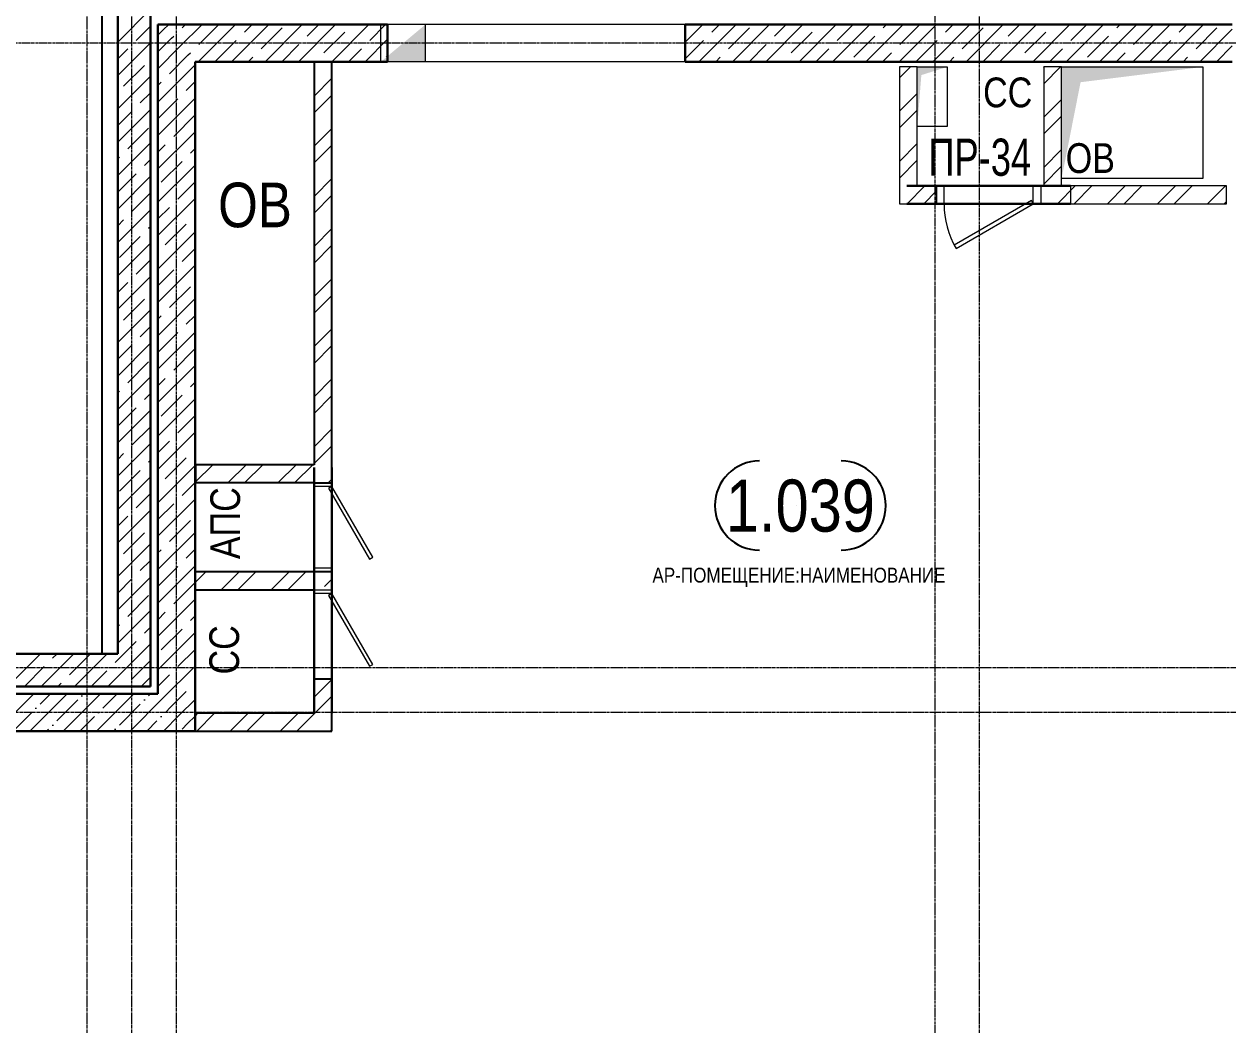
# Model space of a CAD drawing. Header units: millimetres. Extents: x -231292 to 573618, y -153144 to 564035.
# Drawn here: x 20758 to 28855, y -100545 to -93817 of the extents above; entities that cross this region are included whole.
import ezdxf
from ezdxf.enums import TextEntityAlignment as Align

# ---------------------------------------------------------------- set-up
doc = ezdxf.new("R2010")
doc.units = ezdxf.units.MM
doc.linetypes.add('CENTER2', pattern=[28.575, 19.05, -3.175, 3.175, -3.175])
doc.layers.get('0').update_dxf_attribs({"color": 250})
doc.layers.get('Defpoints').update_dxf_attribs({"color": 250})
for name, color, linetype, lineweight in [('A-Wall-Open', 250, 'Continuous', 5), ('АР_Стены ЖБ', 250, 'Continuous', 35), ('АР_Стены кирпич', 250, 'Continuous', 20), ('АР_Штриховка', 250, 'Continuous', 0), ('Двери кабины', 250, 'Continuous', 0), ('Зашивка радиаторов тип 1 (фанера и МДФ)', 250, 'Continuous', 0), ('ОВ_Шахты', 250, 'Continuous', 5), ('РД_Оси_100', 250, 'Continuous', 0), ('СС_Отверстия', 250, 'Continuous', 9)]:
    doc.layers.add(name, color=color, linetype=linetype, lineweight=lineweight)
doc.layers.add('РД_Перемычка инж проемов', color=250, linetype='Continuous')
doc.layers.add('РД_Проем', color=250, linetype='Continuous', lineweight=0, plot=False)
doc.layers.add('РД_проем_инж перемыч_подсчет', color=250, linetype='Continuous', lineweight=30, plot=False)
doc.styles.add('Arial0', font='arial.ttf')
doc.styles.add('style1', font='ARIALN.TTF')
doc.styles.add('ккк', font='isocpeur.ttf', dxfattribs={"width": 0.85, "oblique": 15})
pattern_1 = [(45, (8845.83, -162380.69), (-168.3798, 168.3798), []), (45, (8958.08, -162380.69), (-168.3798, 168.3798), [])]

# ---------------------------------------------------------------- blocks, each defined once
blk = doc.blocks.new('оси_рен')
at = {"layer": 'РД_Оси_100', "color": 251, "linetype": 'CENTER2', "true_color": 0x636466}
for points in [[(1207952.916, 135558.25), (1207952.916, 223268.25)], [(1208252.916, 135558.25), (1208252.916, 223268.25)], [(1208552.916, 135558.25), (1208552.916, 223268.25)], [(1213652.916, 223268.25), (1213652.916, 135558.25)], [(1213952.916, 135558.25), (1213952.916, 223268.25)], [(1241712.916, 190813.25), (1190197.958, 190813.25), (1189697.958, 190663.25)], [(1225207.916, 186613.25), (1190197.958, 186613.25), (1189697.958, 186763.25)], [(1225207.916, 186313.25), (1190197.958, 186313.25), (1189697.958, 186163.25)]]:
    blk.add_lwpolyline(points, dxfattribs=at)
blk = doc.blocks.new('otv')
at = {"linetype": 'Continuous'}
blk.add_lwpolyline([(0, -1), (0, 0), (1, 0), (1, -1)], close=True, dxfattribs=at)
blk.add_solid([(0, -1), (0, 0), (0.1346, -0.1366), (1, 0)], dxfattribs=at)
blk = doc.blocks.new('MOK-МаркаПеремычки')
at = {"color": 0, "style": 'ккк', "oblique": 15, "width": 0.85}
blk.add_attdef('АР-ПРОЕМ:ПЕРЕМЫЧКА', text='', height=2.5, dxfattribs=at).set_placement((0, 0), align=Align.MIDDLE)

msp = doc.modelspace()

# ---------------------------------------------------------------- hatches: boundary and pattern name
at = {"layer": 'АР_Штриховка', "linetype": 'Continuous', "lineweight": 0}
h = msp.add_hatch(dxfattribs=at)
h.set_pattern_fill('ANSI32', color=256, scale=25, angle=-360, style=0)
h.set_pattern_definition(pattern_1)
h.paths.add_polyline_path([(26765.828, -94105.688), (26645.828, -94105.688), (26645.828, -95025.688), (26765.828, -94905.688)], flags=0)
h = msp.add_hatch(dxfattribs=at)
h.set_pattern_fill('ANSI32', color=256, scale=25, angle=-360, style=0)
h.set_pattern_definition(pattern_1)
h.paths.add_polyline_path([(27735.828, -94105.688), (27615.828, -94105.688), (27615.828, -94905.688), (27655.828, -94935.688), (27735.828, -94905.688)], flags=0)
h = msp.add_hatch(dxfattribs=at)
h.set_pattern_fill('ANSI32', color=256, scale=25, angle=-360, style=0)
h.set_pattern_definition([(45, (8845.83, -162380.69), (-168.3798, 168.3798), []), (45, (8958.08, -162380.69), (-168.3798, 168.3798), [])])
h.paths.add_polyline_path([(26765.828, -94905.688), (26645.828, -95025.688), (26895.692, -95025.688), (26895.692, -94905.688)], flags=0)
h.paths.add_polyline_path([(27595.692, -94905.688), (27595.692, -95025.688), (27615.828, -95025.688), (27655.828, -94935.688), (27615.828, -94905.688)], flags=0)
h.paths.add_polyline_path([(27735.828, -94905.688), (27655.828, -94935.688), (27615.828, -95025.688), (28845.828, -95025.688), (28845.828, -94905.688)], flags=0)
at = {"layer": 'АР_Штриховка', "linetype": 'Continuous', "lineweight": 5, "true_color": 0x000000}
h = msp.add_hatch(dxfattribs=at)
h.set_pattern_fill('ANSI35', color=18, scale=25, style=0)
h.set_pattern_definition([(45, (8883.46, -162345.28), (-112.2532, 112.2532), []), (45, (8995.71, -162345.28), (-112.2532, 112.2532), [198.4375, -39.6875, 0, -39.6875])])
h.paths.add_polyline_path([(8783.458, -98320.283), (8783.458, -98570.283), (18517.76, -98570.283), (18517.76, -98320.283)], flags=0)
h.paths.add_polyline_path([(19617.76, -98320.283), (19617.76, -98570.283), (21908.458, -98570.283), (21658.458, -98320.283)], flags=0)
at = {"layer": 'АР_Штриховка', "linetype": 'Continuous', "lineweight": 0, "true_color": 0x000000}
h = msp.add_hatch(dxfattribs=at)
h.set_pattern_fill('ANSI32', color=18, scale=25, style=0)
h.set_pattern_definition([(45, (8883.46, -162345.28), (-168.3798, 168.3798), []), (45, (8995.7, -162345.28), (-168.3798, 168.3798), [])])
h.paths.add_polyline_path([(21908.458, -98450.283), (21908.458, -98570.283), (22828.458, -98570.283), (22708.458, -98450.283)], flags=0)
at = {"layer": 'СС_Отверстия', "linetype": 'Continuous', "lineweight": 5, "true_color": 0x000000}
for points in [[(23458.458, -94070.283), (23458.458, -93820.283), (23308.458, -93945.283)], [(23158.458, -94070.283), (23458.458, -94070.283), (23308.458, -93945.283)]]:
    msp.add_hatch(color=18, dxfattribs=at).paths.add_polyline_path(points, flags=0)

# ---------------------------------------------------------------- linework, layer by layer
at = {"lineweight": -3}
msp.add_lwpolyline([(21283.458, -80265.283), (8983.458, -80265.283), (8983.458, -98050.283), (21283.458, -98050.283)], close=True, dxfattribs=at)
at = {"color": 18, "true_color": 0x000000}
for centre, radius, start, end in [((25704.384, -97054.249), 300, 90, 270), ((26254.384, -97054.249), 300, 270, 90), ((25604.384, -97054.249), 350, 0, 0.0009527)]:
    msp.add_arc(centre, radius, start, end, dxfattribs=at)
at = {"layer": 'A-Wall-Open', "color": 18, "linetype": 'Continuous', "lineweight": 0, "true_color": 0x000000}
for p, q in [((25203.458, -93820.283), (23203.458, -93820.283)), ((25203.458, -94070.283), (23203.458, -94070.283))]:
    msp.add_line(p, q, dxfattribs=at)
at = {"layer": 'АР_Стены ЖБ', "color": 18, "linetype": 'Continuous', "lineweight": 30, "true_color": 0x000000}
for p, q in [((21388.506, -93570.275), (21388.506, -98050.283)), ((21608.506, -98270.283), (21608.506, -93570.275)), ((21658.458, -93820.283), (21658.458, -98320.283)), ((23203.458, -93820.283), (21658.458, -93820.283)), ((23203.458, -94070.283), (23203.458, -93820.283)), ((28883.458, -93820.283), (25203.458, -93820.283)), ((25203.458, -93820.283), (25203.458, -94070.283)), ((21908.458, -98570.283), (21908.458, -94070.283)), ((21908.458, -94070.283), (23203.458, -94070.283)), ((28883.458, -94070.283), (25203.458, -94070.283)), ((21388.506, -98050.283), (19617.76, -98050.283)), ((19617.76, -98270.283), (21608.506, -98270.283)), ((21658.458, -98320.283), (19617.76, -98320.283)), ((19617.76, -98570.283), (21908.458, -98570.283))]:
    msp.add_line(p, q, dxfattribs=at)
at = {"layer": 'АР_Стены ЖБ', "color": 18, "linetype": 'Continuous', "lineweight": 15, "true_color": 0x000000}
msp.add_line((23158.458, -94070.283), (23158.458, -93820.283), dxfattribs=at)
at = {"layer": 'АР_Стены кирпич', "color": 18, "linetype": 'Continuous', "lineweight": 25, "true_color": 0x000000}
for p, q in [((22828.458, -94070.283), (22708.458, -94070.283)), ((22708.458, -94070.283), (22708.458, -96779.562)), ((22828.458, -96899.562), (22828.458, -94070.283)), ((21911.936, -96779.562), (21911.936, -96899.562)), ((22708.458, -96779.562), (21911.936, -96779.562)), ((21911.936, -96899.562), (22708.458, -96899.562)), ((22708.458, -96899.562), (22708.458, -96900.283)), ((22708.458, -96900.283), (22828.458, -96900.283)), ((22828.458, -96900.283), (22828.458, -96899.562)), ((21908.458, -97500.283), (21908.458, -97620.283)), ((22708.458, -97500.283), (21908.458, -97500.283)), ((22828.458, -97500.283), (22708.458, -97500.283)), ((22708.458, -97500.283), (22708.458, -97500.283)), ((22828.458, -97620.283), (22828.458, -97500.283)), ((21908.458, -97620.283), (22708.458, -97620.283)), ((22828.458, -98220.283), (22708.458, -98220.283)), ((22708.458, -98220.283), (22708.458, -98450.283)), ((22828.458, -98570.283), (22828.458, -98220.283)), ((21908.458, -98450.283), (21908.458, -98570.283)), ((22708.458, -98450.283), (21908.458, -98450.283)), ((21908.458, -98570.283), (22828.458, -98570.283))]:
    msp.add_line(p, q, dxfattribs=at)
at = {"layer": 'АР_Стены кирпич', "linetype": 'Continuous', "lineweight": 20}
for p, q in [((26765.828, -94105.688), (26645.828, -94105.688)), ((26645.828, -94105.688), (26645.828, -95025.688)), ((26765.828, -94905.688), (26765.828, -94105.688)), ((27735.828, -94105.688), (27615.828, -94105.688)), ((27615.828, -94105.688), (27615.828, -94905.688)), ((27735.828, -94905.688), (27735.828, -94105.688)), ((26895.692, -94905.688), (26765.828, -94905.688)), ((26895.692, -95025.688), (26895.692, -94905.688)), ((27595.692, -94905.688), (27595.692, -95025.688)), ((27615.828, -94905.688), (27595.692, -94905.688)), ((28845.828, -94905.688), (27735.828, -94905.688)), ((28845.828, -95025.688), (28845.828, -94905.688)), ((26645.828, -95025.688), (26895.692, -95025.688)), ((27595.692, -95025.688), (28845.828, -95025.688))]:
    msp.add_line(p, q, dxfattribs=at)
at = {"layer": 'АР_Стены кирпич', "linetype": 'Continuous', "lineweight": 0}
for p, q in [((27595.692, -94905.688), (26895.692, -94905.688)), ((27795.692, -94905.688), (27795.692, -95025.688)), ((26895.692, -95025.688), (27595.692, -95025.688))]:
    msp.add_line(p, q, dxfattribs=at)
at = {"layer": 'АР_Стены кирпич', "color": 18, "linetype": 'Continuous', "lineweight": 0, "true_color": 0x000000}
for p, q in [((22708.458, -96899.562), (22828.458, -96899.562)), ((22708.458, -96900.283), (22708.458, -97500.283)), ((22828.458, -97500.283), (22828.458, -96900.283)), ((22708.458, -97620.283), (22708.458, -98220.283)), ((22828.458, -98220.283), (22828.458, -97620.283))]:
    msp.add_line(p, q, dxfattribs=at)
at = {"layer": 'АР_Стены кирпич', "color": 18, "true_color": 0x000000}
msp.add_line((22708.458, -97620.283), (22828.458, -97620.283), dxfattribs=at)
at = {"layer": 'АР_Штриховка', "color": 18, "linetype": 'Continuous', "lineweight": 5, "true_color": 0x000000}
for p, q in [((21388.506, -93938.14), (21608.506, -93718.141)), ((21511.943, -93926.957), (21608.506, -93830.394)), ((21694.664, -93856.489), (21730.87, -93820.283)), ((21806.917, -93968.742), (21955.376, -93820.283)), ((21820.64, -93842.767), (21843.123, -93820.283)), ((21929.883, -94070.283), (22179.883, -93820.283)), ((21932.893, -93955.02), (22067.63, -93820.283)), ((22154.389, -94070.283), (22404.389, -93820.283)), ((22241.589, -93870.83), (22292.136, -93820.283)), ((22378.896, -94070.283), (22628.896, -93820.283)), ((22603.402, -94070.283), (22853.402, -93820.283)), ((22662.539, -93898.893), (22741.149, -93820.283)), ((22827.908, -94070.283), (23077.908, -93820.283)), ((23083.488, -93926.957), (23190.162, -93820.283)), ((25203.458, -93939.797), (25322.973, -93820.283)), ((25203.458, -93827.544), (25210.719, -93820.283)), ((25297.479, -94070.283), (25547.479, -93820.283)), ((25384.679, -93870.83), (25435.226, -93820.283)), ((25521.985, -94070.283), (25771.985, -93820.283)), ((25746.492, -94070.283), (25996.492, -93820.283)), ((25805.628, -93898.893), (25884.239, -93820.283)), ((25970.998, -94070.283), (26220.998, -93820.283)), ((26195.505, -94070.283), (26445.505, -93820.283)), ((26226.578, -93926.957), (26333.251, -93820.283)), ((26420.011, -94070.283), (26670.011, -93820.283)), ((26535.274, -93842.767), (26557.758, -93820.283)), ((26644.517, -94070.283), (26894.517, -93820.283)), ((26647.527, -93955.02), (26782.264, -93820.283)), ((26869.024, -94070.283), (27119.024, -93820.283)), ((26956.224, -93870.83), (27006.771, -93820.283)), ((27093.53, -94070.283), (27343.53, -93820.283)), ((27318.037, -94070.283), (27568.037, -93820.283)), ((27377.173, -93898.893), (27455.783, -93820.283)), ((27542.543, -94070.283), (27792.543, -93820.283)), ((27767.049, -94070.283), (28017.049, -93820.283)), ((27798.123, -93926.957), (27904.796, -93820.283)), ((27991.556, -94070.283), (28241.556, -93820.283)), ((28106.819, -93842.767), (28129.303, -93820.283)), ((28216.062, -94070.283), (28466.062, -93820.283)), ((28219.072, -93955.02), (28353.809, -93820.283)), ((28440.569, -94070.283), (28690.569, -93820.283)), ((28527.768, -93870.83), (28578.315, -93820.283)), ((21658.458, -93892.695), (21694.664, -93856.489)), ((21658.458, -94004.948), (21750.791, -93912.615)), ((21750.791, -93912.615), (21764.513, -93898.893)), ((22353.842, -93983.083), (22494.159, -93842.767)), ((22774.792, -94011.146), (22915.108, -93870.83)), ((25496.932, -93983.083), (25637.248, -93842.767)), ((25917.881, -94011.146), (26058.198, -93870.83)), ((26338.831, -94039.21), (26479.147, -93898.893)), ((27068.477, -93983.083), (27208.793, -93842.767)), ((27489.426, -94011.146), (27629.743, -93870.83)), ((27910.376, -94039.21), (28050.692, -93898.893)), ((28640.022, -93983.083), (28780.338, -93842.767)), ((28665.075, -94070.283), (28883.458, -93851.9)), ((21388.506, -94162.647), (21608.506, -93942.647)), ((21388.506, -94050.394), (21455.817, -93983.083)), ((21658.458, -94117.201), (21806.917, -93968.742)), ((22045.146, -94067.273), (22185.462, -93926.957)), ((22491.149, -94070.283), (22606.412, -93955.02)), ((22940.162, -94070.283), (23027.361, -93983.083)), ((23052.415, -94070.283), (23203.458, -93919.24)), ((25203.458, -94052.051), (25328.552, -93926.957)), ((25634.239, -94070.283), (25749.502, -93955.02)), ((26083.251, -94070.283), (26170.451, -93983.083)), ((26759.78, -94067.273), (26900.097, -93926.957)), ((27205.783, -94070.283), (27321.046, -93955.02)), ((27654.796, -94070.283), (27741.996, -93983.083)), ((28331.325, -94067.273), (28471.642, -93926.957)), ((28777.328, -94070.283), (28883.458, -93964.153)), ((21736.45, -94151.463), (21863.044, -94024.869)), ((21863.044, -94024.869), (21876.766, -94011.146)), ((22266.643, -94070.283), (22297.716, -94039.21)), ((22715.655, -94070.283), (22718.665, -94067.273)), ((23195.741, -94039.21), (23203.458, -94031.493)), ((25409.732, -94070.283), (25440.805, -94039.21)), ((26532.264, -94070.283), (26591.401, -94011.146)), ((26981.277, -94070.283), (27012.35, -94039.21)), ((28103.809, -94070.283), (28162.945, -94011.146)), ((28552.822, -94070.283), (28583.895, -94039.21)), ((21427.753, -94235.653), (21568.07, -94095.336)), ((21658.458, -94341.708), (21908.458, -94091.708)), ((21388.506, -94387.153), (21608.506, -94167.153)), ((21658.458, -94229.455), (21680.323, -94207.59)), ((21848.703, -94263.716), (21908.458, -94203.961)), ((21540.007, -94347.906), (21608.506, -94279.407)), ((21658.458, -94566.214), (21908.458, -94316.214)), ((21658.458, -94453.961), (21792.576, -94319.843)), ((21388.506, -94611.659), (21608.506, -94391.66)), ((21388.506, -94499.406), (21483.88, -94404.033)), ((21764.513, -94572.412), (21904.829, -94432.096)), ((21455.817, -94656.602), (21596.133, -94516.286)), ((21658.458, -94790.72), (21908.458, -94540.72)), ((21388.506, -94836.166), (21608.506, -94616.166)), ((21658.458, -94678.467), (21708.386, -94628.539)), ((21388.506, -94723.913), (21399.69, -94712.729)), ((21876.766, -94684.666), (21908.458, -94652.974)), ((21568.07, -94768.856), (21608.506, -94728.419)), ((21658.458, -95015.227), (21908.458, -94765.227)), ((21680.323, -94881.109), (21820.64, -94740.792)), ((21388.506, -94948.419), (21511.943, -94824.982)), ((21388.506, -95060.672), (21608.506, -94840.673)), ((21792.576, -94993.362), (21908.458, -94877.48)), ((21483.88, -95077.552), (21608.506, -94952.926)), ((21658.458, -95239.733), (21908.458, -94989.733)), ((21388.506, -95285.179), (21608.506, -95065.179)), ((21658.458, -95127.48), (21736.45, -95049.489)), ((21904.829, -95105.615), (21908.458, -95101.987)), ((21388.506, -95172.926), (21427.753, -95133.678)), ((21596.133, -95189.805), (21608.506, -95177.432)), ((21708.386, -95302.058), (21848.703, -95161.742)), ((21388.506, -95509.685), (21608.506, -95289.685)), ((21399.69, -95386.248), (21540.007, -95245.932)), ((21658.458, -95464.24), (21908.458, -95214.24)), ((21820.64, -95414.311), (21908.458, -95326.493)), ((21511.943, -95498.501), (21608.506, -95401.939)), ((21658.458, -95688.746), (21908.458, -95438.746)), ((21388.506, -95734.192), (21608.506, -95514.192)), ((21658.458, -95576.493), (21764.513, -95470.438)), ((21388.506, -95621.938), (21455.817, -95554.628)), ((21736.45, -95723.008), (21876.766, -95582.691)), ((21427.753, -95807.198), (21568.07, -95666.881)), ((21658.458, -95913.253), (21908.458, -95663.253)), ((21388.506, -95958.698), (21608.506, -95738.698)), ((21848.703, -95835.261), (21908.458, -95775.506)), ((21540.007, -95919.451), (21608.506, -95850.952)), ((21658.458, -95800.999), (21680.323, -95779.134)), ((21658.458, -96137.759), (21908.458, -95887.759)), ((21658.458, -96025.506), (21792.576, -95891.388)), ((21388.506, -96183.204), (21608.506, -95963.205)), ((21388.506, -96070.951), (21483.88, -95975.577)), ((21764.513, -96143.957), (21904.829, -96003.641)), ((21455.817, -96228.147), (21596.133, -96087.831)), ((21658.458, -96362.265), (21908.458, -96112.265)), ((21388.506, -96407.711), (21608.506, -96187.711)), ((21658.458, -96250.012), (21708.386, -96200.084)), ((21876.766, -96256.21), (21908.458, -96224.519)), ((21388.506, -96295.458), (21399.69, -96284.274)), ((21568.07, -96340.4), (21608.506, -96299.964)), ((21658.458, -96586.772), (21908.458, -96336.772)), ((21680.323, -96452.654), (21820.64, -96312.337)), ((21388.506, -96519.964), (21511.943, -96396.527)), ((21388.506, -96632.217), (21608.506, -96412.217)), ((21792.576, -96564.907), (21908.458, -96449.025)), ((21483.88, -96649.097), (21608.506, -96524.471)), ((21658.458, -96811.278), (21908.458, -96561.278)), ((21388.506, -96856.724), (21608.506, -96636.724)), ((21658.458, -96699.025), (21736.45, -96621.033)), ((21388.506, -96744.47), (21427.753, -96705.223)), ((21596.133, -96761.35), (21608.506, -96748.977)), ((21708.386, -96873.603), (21848.703, -96733.287)), ((21904.829, -96677.16), (21908.458, -96673.531)), ((21399.69, -96957.793), (21540.007, -96817.476)), ((21658.458, -97035.785), (21908.458, -96785.785)), ((21388.506, -97081.23), (21608.506, -96861.23)), ((21820.64, -96985.856), (21908.458, -96898.038)), ((21511.943, -97070.046), (21608.506, -96973.484)), ((21658.458, -97260.291), (21908.458, -97010.291)), ((21658.458, -97148.038), (21764.513, -97041.983)), ((21388.506, -97305.736), (21608.506, -97085.737)), ((21388.506, -97193.483), (21455.817, -97126.173)), ((21658.458, -97484.797), (21908.458, -97234.797)), ((21736.45, -97294.553), (21876.766, -97154.236)), ((21388.506, -97530.243), (21608.506, -97310.243)), ((21427.753, -97378.742), (21568.07, -97238.426)), ((21658.458, -97372.544), (21680.323, -97350.679)), ((21848.703, -97406.806), (21908.458, -97347.051)), ((21540.007, -97490.996), (21608.506, -97422.496)), ((21658.458, -97709.304), (21908.458, -97459.304)), ((21658.458, -97597.051), (21792.576, -97462.932)), ((21388.506, -97754.749), (21608.506, -97534.749)), ((21388.506, -97642.496), (21483.88, -97547.122)), ((21764.513, -97715.502), (21904.829, -97575.186)), ((21455.817, -97799.692), (21596.133, -97659.375)), ((21658.458, -97933.81), (21908.458, -97683.81)), ((21388.506, -97979.256), (21608.506, -97759.256)), ((21658.458, -97821.557), (21708.386, -97771.629)), ((21876.766, -97827.755), (21908.458, -97796.063)), ((21388.506, -97867.002), (21399.69, -97855.819)), ((21568.07, -97911.945), (21608.506, -97871.509)), ((21658.458, -98158.317), (21908.458, -97908.317)), ((21680.323, -98024.198), (21820.64, -97883.882)), ((21409.119, -98070.896), (21511.943, -97968.072)), ((21465.246, -98127.022), (21608.506, -97983.762)), ((21792.576, -98136.452), (21908.458, -98020.57)), ((20648.466, -98270.283), (20868.466, -98050.283)), ((20872.973, -98270.283), (21092.972, -98050.283)), ((20950.677, -98080.325), (20980.719, -98050.283)), ((21062.93, -98192.578), (21203.247, -98052.262)), ((21097.479, -98270.283), (21317.479, -98050.283)), ((21371.627, -98108.388), (21409.119, -98070.896)), ((21521.372, -98183.149), (21608.506, -98096.016)), ((20760.719, -98270.283), (20894.551, -98136.452)), ((21209.732, -98270.283), (21315.5, -98164.515)), ((21321.985, -98270.283), (21465.246, -98127.022)), ((21483.88, -98220.641), (21521.372, -98183.149)), ((21658.458, -98270.57), (21736.45, -98192.578)), ((21689.728, -98351.553), (21908.458, -98132.823)), ((20985.226, -98270.283), (21006.804, -98248.705)), ((21546.492, -98270.283), (21577.499, -98239.276)), ((21577.499, -98239.276), (21608.506, -98208.269)), ((21904.829, -98248.705), (21908.458, -98245.076)), ((21745.855, -98407.68), (21848.703, -98304.831)), ((21801.981, -98463.806), (21908.458, -98357.329)), ((21858.108, -98519.933), (21908.458, -98469.583))]:
    msp.add_line(p, q, dxfattribs=at)
at = {"layer": 'АР_Штриховка', "color": 18, "linetype": 'Continuous', "lineweight": 0, "true_color": 0x000000}
for p, q in [((22708.458, -94077.48), (22715.655, -94070.283)), ((22708.458, -94301.987), (22828.458, -94181.987)), ((22708.458, -94414.24), (22828.458, -94294.24)), ((22708.458, -94638.746), (22828.458, -94518.746)), ((22708.458, -94750.999), (22828.458, -94630.999)), ((22708.458, -94975.506), (22828.458, -94855.506)), ((22708.458, -95087.759), (22828.458, -94967.759)), ((22708.458, -95312.265), (22828.458, -95192.265)), ((22708.458, -95424.519), (22828.458, -95304.519)), ((22708.458, -95649.025), (22828.458, -95529.025)), ((22708.458, -95761.278), (22828.458, -95641.278)), ((22708.458, -95985.785), (22828.458, -95865.785)), ((22708.458, -96098.038), (22828.458, -95978.038)), ((22708.458, -96322.544), (22828.458, -96202.544)), ((22708.458, -96434.797), (22828.458, -96314.797)), ((22708.458, -96659.304), (22828.458, -96539.304)), ((22708.458, -96771.557), (22828.458, -96651.557)), ((21911.936, -96782.307), (21914.68, -96779.562)), ((21911.936, -96894.56), (22026.934, -96779.562)), ((22131.44, -96899.562), (22251.44, -96779.562)), ((22243.693, -96899.562), (22363.693, -96779.562)), ((22468.2, -96899.562), (22588.2, -96779.562)), ((22580.453, -96899.562), (22700.453, -96779.562)), ((22804.239, -96900.283), (22812.19, -96892.332)), ((22812.19, -96892.332), (22828.458, -96876.063)), ((21908.458, -97571.557), (21979.732, -97500.283)), ((22084.238, -97620.283), (22204.238, -97500.283)), ((22196.492, -97620.283), (22316.492, -97500.283)), ((22420.998, -97620.283), (22540.998, -97500.283)), ((22533.251, -97620.283), (22653.251, -97500.283)), ((22779.512, -97598.529), (22828.458, -97549.583)), ((22708.458, -98343.102), (22828.458, -98223.102)), ((22710.994, -98452.819), (22828.458, -98335.355)), ((22823.247, -98565.072), (22828.458, -98559.861))]:
    msp.add_line(p, q, dxfattribs=at)
at = {"layer": 'Двери кабины', "color": 18, "linetype": 'Continuous', "lineweight": 0, "true_color": 0x000000}
for p, q in [((22708.458, -96925.283), (22708.458, -96900.283)), ((22708.458, -96900.283), (22828.458, -96900.283)), ((22828.458, -96900.283), (22828.458, -96925.283)), ((22828.458, -96925.283), (22708.458, -96925.283)), ((22828.458, -96925.283), (22806.807, -96937.783)), ((22806.807, -96937.783), (23081.807, -97414.097)), ((23103.458, -97401.597), (22828.458, -96925.283)), ((22708.458, -97475.283), (22708.458, -97500.283)), ((22828.458, -97475.283), (22708.458, -97475.283)), ((22828.458, -97500.283), (22828.458, -97475.283)), ((23081.807, -97414.097), (23103.458, -97401.597)), ((22708.458, -97500.283), (22828.458, -97500.283)), ((22708.458, -97645.283), (22708.458, -97620.283)), ((22708.458, -97620.283), (22828.458, -97620.283)), ((22828.458, -97620.283), (22828.458, -97645.283)), ((22828.458, -97645.283), (22708.458, -97645.283)), ((22828.458, -97645.283), (22806.807, -97657.783)), ((22806.807, -97657.783), (23081.807, -98134.097)), ((23103.458, -98121.597), (22828.458, -97645.283)), ((23081.807, -98134.097), (23103.458, -98121.597))]:
    msp.add_line(p, q, dxfattribs=at)
at = {"layer": 'Двери кабины', "linetype": 'Continuous', "lineweight": 0}
for points in [[(26945.692, -94905.688), (26895.692, -94905.688), (26895.692, -95025.688), (26945.692, -95025.688)], [(27545.692, -94905.688), (27595.692, -94905.688), (27595.692, -95025.688), (27545.692, -95025.688)], [(27545.692, -95025.688), (27533.192, -95004.037), (27013.577, -95304.037), (27026.077, -95325.688)]]:
    msp.add_lwpolyline(points, close=True, dxfattribs=at)
msp.add_arc((27545.692, -95025.688), 600, 180, 210, dxfattribs=at)
at = {"layer": 'Зашивка радиаторов тип 1 (фанера и МДФ)', "linetype": 'Continuous', "lineweight": 0}
msp.add_line((28525.828, -95025.688), (28825.828, -95025.688), dxfattribs=at)
at = {"layer": 'РД_Проем', "linetype": 'Continuous', "lineweight": 0}
for p, q in [((26895.692, -94905.688), (27595.692, -94905.688)), ((26895.692, -95025.688), (27595.692, -95025.688))]:
    msp.add_line(p, q, dxfattribs=at)
at = {"layer": 'РД_Проем', "color": 18, "linetype": 'Continuous', "lineweight": 0, "true_color": 0x000000}
for p, q in [((22708.458, -96900.283), (22708.458, -97500.283)), ((22828.458, -96900.283), (22828.458, -97500.283)), ((22708.458, -97620.283), (22708.458, -98220.283)), ((22828.458, -97620.283), (22828.458, -98220.283))]:
    msp.add_line(p, q, dxfattribs=at)
at = {"layer": 'РД_проем_инж перемыч_подсчет', "linetype": 'Continuous', "lineweight": 30}
for p, q in [((26695.692, -94905.688), (27795.692, -94905.688)), ((26695.692, -95025.688), (27795.692, -95025.688))]:
    msp.add_line(p, q, dxfattribs=at)
at = {"layer": 'РД_проем_инж перемыч_подсчет', "color": 18, "linetype": 'Continuous', "lineweight": 30, "true_color": 0x000000}
for p, q in [((22708.458, -96798.909), (22708.458, -98448.909)), ((22828.458, -96798.909), (22828.458, -98448.909))]:
    msp.add_line(p, q, dxfattribs=at)
at = {"layer": 'СС_Отверстия', "color": 18, "linetype": 'Continuous', "lineweight": 9, "true_color": 0x000000}
for p, q in [((23458.458, -93820.283), (23158.458, -93820.283)), ((23158.458, -94070.283), (23158.458, -93820.283)), ((23458.458, -94070.283), (23458.458, -93820.283)), ((23458.458, -94070.283), (23158.458, -94070.283))]:
    msp.add_line(p, q, dxfattribs=at)

# ---------------------------------------------------------------- block references
at = {"rotation": 359.999868838025}
msp.add_blockref('оси_рен', (-1186769.82, -284755.728), dxfattribs=at)
at = {"layer": 'ОВ_Шахты', "xscale": 950, "yscale": 750}
msp.add_blockref('otv', (27735.851, -94105.688), dxfattribs=at)
at = {"layer": 'РД_Перемычка инж проемов', "linetype": 'Continuous', "lineweight": -3}
ref = msp.add_blockref('MOK-МаркаПеремычки', (27185.656, -94712.182, 200), dxfattribs=dict(at, xscale=100, yscale=100, zscale=100))
ref.add_attrib('АР-ПРОЕМ:ПЕРЕМЫЧКА', 'ПР-34', dxfattribs={"layer": '0', "color": 0, "height": 250, "style": 'Arial0', "width": 0.7}).set_placement((27185.656, -94712.182, 200), align=Align.MIDDLE)
at = {"layer": 'СС_Отверстия', "xscale": 200, "yscale": 400}
msp.add_blockref('otv', (26765.828, -94105.688), dxfattribs=at)

# ---------------------------------------------------------------- texts
at = {"color": 18, "true_color": 0x000000, "style": 'style1'}
msp.add_attdef('1.039', text='1.039', height=350, dxfattribs=at).set_placement((25979.384, -97054.249), align=Align.MIDDLE)
at = {"layer": 'Defpoints', "color": 18, "true_color": 0x000000, "style": 'style1'}
msp.add_attdef('АР-ПОМЕЩЕНИЕ:НАИМЕНОВАНИЕ', text='--', height=100, dxfattribs=at).set_placement((25969.969, -97535.642), align=Align.MIDDLE)
at = {"layer": 'ОВ_Шахты', "color": 18, "lineweight": 50, "true_color": 0x000000, "style": 'style1'}
msp.add_text('ОВ', height=300, dxfattribs=at).set_placement((22063.109, -95183.166))
at = {"layer": 'ОВ_Шахты', "insert": (27929.147, -94719.764), "char_height": 200, "width": 1850, "attachment_point": 5, "style": 'style1'}
msp.add_mtext('ОВ', dxfattribs=at)
at = {"layer": 'СС_Отверстия', "color": 18, "lineweight": 50, "true_color": 0x000000, "style": 'style1'}
for s, p in [('АПС', (22211.078, -97414.343)), ('СС', (22204.449, -98189.368))]:
    msp.add_text(s, height=200, rotation=90, dxfattribs=at).set_placement(p)
at = {"layer": 'СС_Отверстия', "insert": (27373.545, -94278.251), "char_height": 200, "width": 590.00022, "attachment_point": 5, "style": 'style1'}
msp.add_mtext('СС', dxfattribs=at)

doc.saveas('drawing.dxf')
